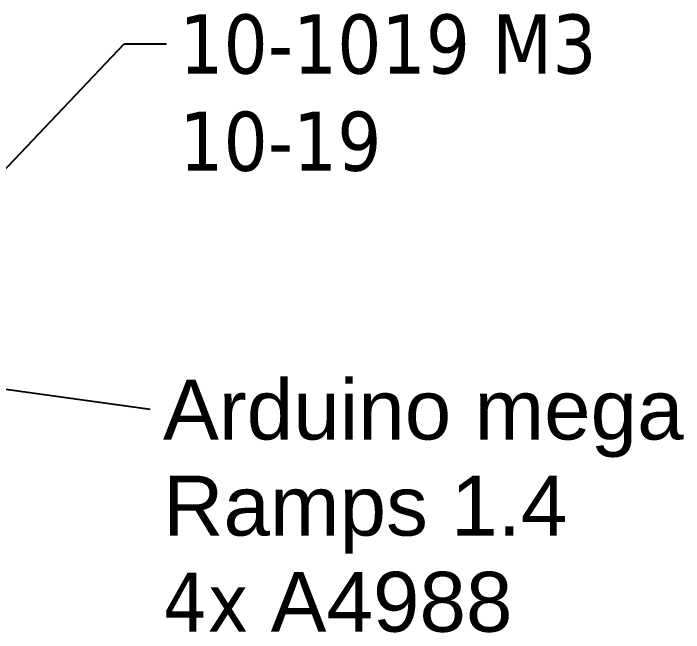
# Model space of a CAD drawing. Header units: millimetres. Extents: x -1328 to 2520, y -765 to 1782.
# Drawn here: x 863.1 to 1101.6, y 706.1 to 926.3 of the extents above; entities that cross this region are included whole.
import ezdxf

# ---------------------------------------------------------------- set-up
doc = ezdxf.new("R2010")
doc.units = ezdxf.units.MM
doc.header["$LTSCALE"] = 6
doc.layers.add('Symbol (ISO)', color=7, linetype='Continuous', lineweight=25)
doc.styles.add('Note Text (ISO)', font='tahoma.ttf')
doc.dimstyles.new('Default - Method 1b (ISO)$7', dxfattribs={"dimscale": 6, "dimtxt": 3.5, "dimasz": 2.5, "dimexe": 3.175, "dimexo": 0, "dimgap": 0.762, "dimtad": 1, "dimtoh": 1, "dimrnd": 1e-08, "dimtxsty": 'Note Text (ISO)', "dimcen": 0.09, "dimdle": 10, "dimclrd": 256, "dimclre": 256, "dimclrt": 256, "dimazin": 2, "dimtfac": 1, "dimtmove": 0, "dimatfit": 3, "dimfxl": 1, "dimtolj": 1, "dimlwd": -1, "dimlwe": -1, "dimarcsym": 0})

msp = doc.modelspace()

# ---------------------------------------------------------------- texts
at = {"layer": 'Symbol (ISO)', "char_height": 21, "attachment_point": 1, "style": 'Note Text (ISO)'}
for s, insert, width, line_spacing_factor in [('\\fTahoma|b0|i0;10-1019 M3 \\P\\fTahoma|b0|i0;10-19', (922.11, 925.96), 161.0908, 0.987884), ('{\\fArial|b0|i0|c0|p34;\\H1.01429x;Arduino mega\\PRamps 1.4\\P\\fTahoma|b0|i0|c0|p34;\\H0.98592x;4x \\fArial|b0|i0|c0|p34;\\H1.01429x;A4988}', (916.36, 796.09), 185.2223, 0.962687)]:
    msp.add_mtext(s, dxfattribs=dict(at, insert=insert, width=width, line_spacing_factor=line_spacing_factor))

# ---------------------------------------------------------------- leaders
at = {"layer": 'Symbol (ISO)', "annotation_type": 0, "has_hookline": 1, "hookline_direction": 0}
for points, text_width in [([(828.43, 837.5), (902.54, 915.46), (917.54, 915.46)], 147.32), ([(786.77, 802.78), (911.79, 785.59)], 184)]:
    msp.add_leader(points, dimstyle='Default - Method 1b (ISO)$7', override={"dimtad": 0}, dxfattribs=dict(at, text_width=text_width))

doc.saveas('drawing.dxf')
